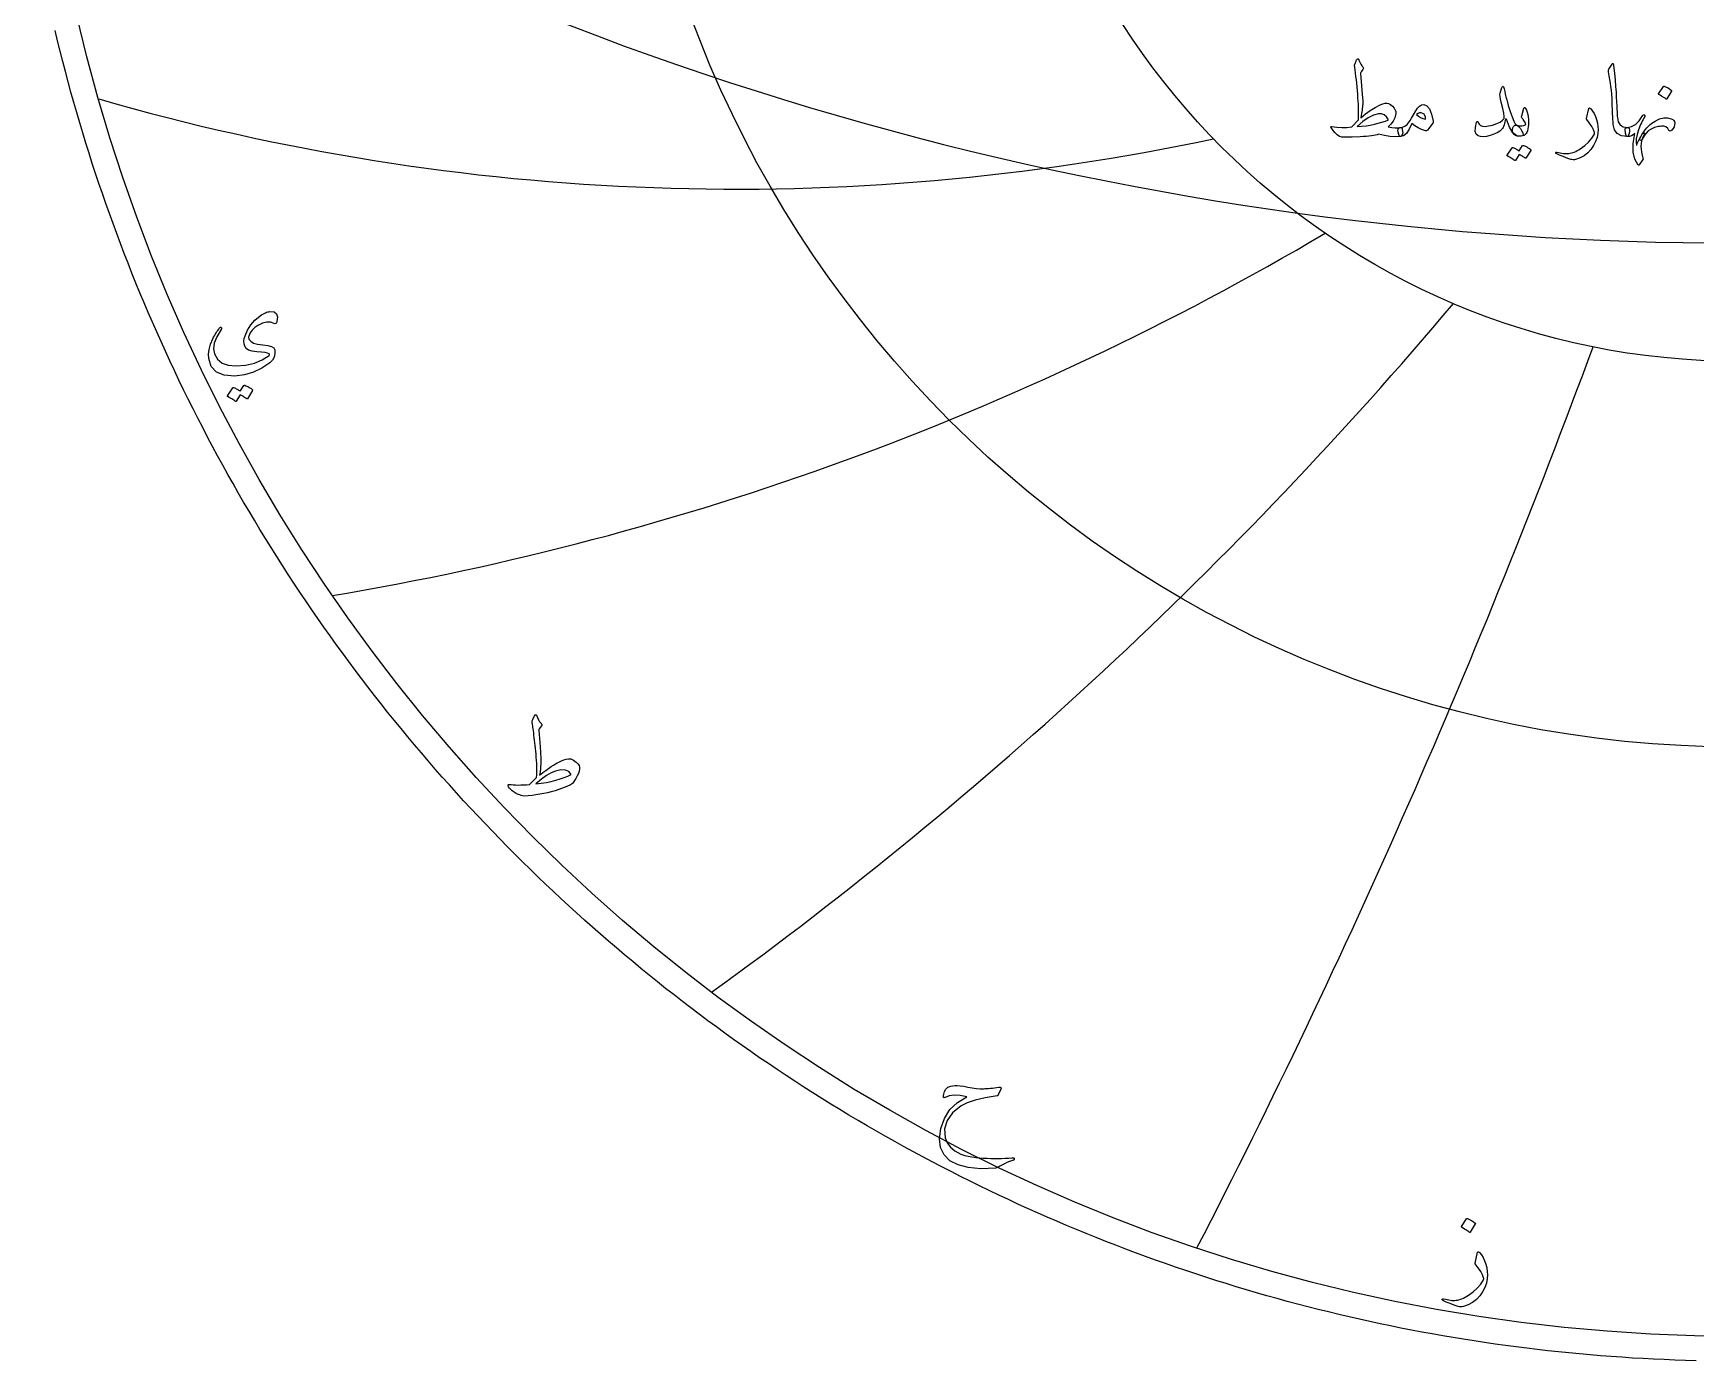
# Model space of a CAD drawing. Header units: millimetres. Extents: x -75 to 75, y -75 to 77.
# Drawn here: x -74.2 to -1.9, y -75.3 to -17.5 of the extents above; entities that cross this region are included whole.
import ezdxf

# ---------------------------------------------------------------- set-up
doc = ezdxf.new("R2010")
doc.units = ezdxf.units.MM
for name, color, linetype in [('CUT_OUTER', 1, 'Continuous'), ('ENGRAVE', 7, 'Continuous'), ('ENGRAVE_FINE', 8, 'Continuous'), ('TEXT', 5, 'Continuous')]:
    doc.layers.add(name, color=color, linetype=linetype)

msp = doc.modelspace()

# ---------------------------------------------------------------- linework, layer by layer
at = {"layer": 'CUT_OUTER'}
msp.add_lwpolyline([(-1.8489, -75.3148), (-2.311, -75.302), (-2.773, -75.2865), (-3.2349, -75.268), (-3.6966, -75.2468), (-4.1583, -75.2227), (-4.6198, -75.1957), (-5.0811, -75.166), (-5.5422, -75.1334), (-6.0031, -75.0979), (-6.4638, -75.0597), (-6.9242, -75.0186), (-7.3844, -74.9747), (-7.8443, -74.928), (-8.3039, -74.8785), (-8.7632, -74.8261), (-9.2221, -74.7709), (-9.6807, -74.7129), (-10.139, -74.6521), (-10.5968, -74.5885), (-11.0543, -74.5221), (-11.5114, -74.4529), (-11.968, -74.3808), (-12.4241, -74.306), (-12.8798, -74.2284), (-13.3351, -74.1479), (-13.7898, -74.0647), (-14.244, -73.9787), (-14.6976, -73.8899), (-15.1507, -73.7983), (-15.6033, -73.704), (-16.0552, -73.6069), (-16.5065, -73.507), (-16.9573, -73.4043), (-17.4073, -73.2989), (-17.8568, -73.1907), (-18.3055, -73.0797), (-18.7536, -72.966), (-19.2009, -72.8496), (-19.6476, -72.7304), (-20.0935, -72.6085), (-20.5386, -72.4838), (-20.983, -72.3564), (-21.4266, -72.2263), (-21.8693, -72.0935), (-22.3113, -71.9579), (-22.7524, -71.8197), (-23.1926, -71.6787), (-23.632, -71.5351), (-24.0705, -71.3887), (-24.5081, -71.2397), (-24.9447, -71.088), (-25.3804, -70.9336), (-25.8152, -70.7765), (-26.249, -70.6168), (-26.6818, -70.4544), (-27.1136, -70.2893), (-27.5444, -70.1217), (-27.9741, -69.9513), (-28.4028, -69.7784), (-28.8304, -69.6028), (-29.2569, -69.4246), (-29.6824, -69.2437), (-30.1067, -69.0603), (-30.5299, -68.8743), (-30.9519, -68.6857), (-31.3728, -68.4944), (-31.7924, -68.3007), (-32.2109, -68.1043), (-32.6282, -67.9054), (-33.0443, -67.7039), (-33.4591, -67.4999), (-33.8726, -67.2933), (-34.2849, -67.0842), (-34.6958, -66.8725), (-35.1055, -66.6584), (-35.5139, -66.4417), (-35.9209, -66.2226), (-36.3265, -66.0009), (-36.7308, -65.7768), (-37.1337, -65.5502), (-37.5352, -65.3211), (-37.9353, -65.0896), (-38.334, -64.8556), (-38.7312, -64.6191), (-39.127, -64.3803), (-39.5213, -64.139), (-39.9141, -63.8953), (-40.3054, -63.6492), (-40.6952, -63.4006), (-41.0834, -63.1498), (-41.4701, -62.8965), (-41.8553, -62.6408), (-42.2388, -62.3828), (-42.6208, -62.1225), (-43.0012, -61.8598), (-43.3799, -61.5948), (-43.7571, -61.3275), (-44.1325, -61.0578), (-44.5064, -60.7859), (-44.8785, -60.5116), (-45.2489, -60.2351), (-45.6177, -59.9564), (-45.9847, -59.6753), (-46.35, -59.392), (-46.7136, -59.1065), (-47.0754, -58.8188), (-47.4354, -58.5288), (-47.7936, -58.2367), (-48.15, -57.9423), (-48.5047, -57.6458), (-48.8575, -57.3471), (-49.2084, -57.0462), (-49.5575, -56.7432), (-49.9047, -56.4381), (-50.2501, -56.1308), (-50.5936, -55.8214), (-50.9351, -55.5099), (-51.2748, -55.1963), (-51.6125, -54.8807), (-51.9483, -54.563), (-52.2821, -54.2432), (-52.6139, -53.9214), (-52.9438, -53.5975), (-53.2717, -53.2717), (-53.5975, -52.9438), (-53.9214, -52.6139), (-54.2432, -52.2821), (-54.563, -51.9483), (-54.8807, -51.6125), (-55.1963, -51.2748), (-55.5099, -50.9351), (-55.8214, -50.5936), (-56.1308, -50.2501), (-56.4381, -49.9047), (-56.7432, -49.5575), (-57.0462, -49.2084), (-57.3471, -48.8575), (-57.6458, -48.5047), (-57.9423, -48.15), (-58.2367, -47.7936), (-58.5288, -47.4354), (-58.8188, -47.0754), (-59.1065, -46.7136), (-59.392, -46.35), (-59.6753, -45.9847), (-59.9564, -45.6177), (-60.2351, -45.2489), (-60.5116, -44.8785), (-60.7859, -44.5064), (-61.0578, -44.1325), (-61.3275, -43.7571), (-61.5948, -43.3799), (-61.8598, -43.0012), (-62.1225, -42.6208), (-62.3828, -42.2388), (-62.6408, -41.8553), (-62.8965, -41.4701), (-63.1498, -41.0834), (-63.4006, -40.6952), (-63.6492, -40.3054), (-63.8953, -39.9141), (-64.139, -39.5213), (-64.3803, -39.127), (-64.6191, -38.7312), (-64.8556, -38.334), (-65.0896, -37.9353), (-65.3211, -37.5352), (-65.5502, -37.1337), (-65.7768, -36.7308), (-66.0009, -36.3265), (-66.2226, -35.9209), (-66.4417, -35.5139), (-66.6584, -35.1055), (-66.8725, -34.6958), (-67.0842, -34.2849), (-67.2933, -33.8726), (-67.4999, -33.4591), (-67.7039, -33.0443), (-67.9054, -32.6282), (-68.1043, -32.2109), (-68.3007, -31.7924), (-68.4944, -31.3728), (-68.6857, -30.9519), (-68.8743, -30.5299), (-69.0603, -30.1067), (-69.2437, -29.6824), (-69.4246, -29.2569), (-69.6028, -28.8304), (-69.7784, -28.4028), (-69.9513, -27.9741), (-70.1217, -27.5444), (-70.2893, -27.1136), (-70.4544, -26.6818), (-70.6168, -26.249), (-70.7765, -25.8152), (-70.9336, -25.3804), (-71.088, -24.9447), (-71.2397, -24.5081), (-71.3887, -24.0705), (-71.5351, -23.632), (-71.6787, -23.1926), (-71.8197, -22.7524), (-71.9579, -22.3113), (-72.0935, -21.8693), (-72.2263, -21.4266), (-72.3564, -20.983), (-72.4838, -20.5386), (-72.6085, -20.0935), (-72.7304, -19.6476), (-72.8496, -19.2009), (-72.966, -18.7536), (-73.0797, -18.3055), (-73.1907, -17.8568), (-73.2989, -17.4073)], dxfattribs=at)
at = {"layer": 'ENGRAVE'}
for radius in [74.25, 48.6033, 31.8152]:
    msp.add_circle((0, 0), radius, dxfattribs=at)
for centre, radius, start, end in [((-43.6654, 75.6306), 99.9447, 253.891685, 282.013668), ((-81.9743, 81.9743), 125.7054, 279.50092, 300.592408), ((-150.124, 86.6741), 180.033, 305.837661, 319.898653), ((-334.253, 89.5628), 349.4408, 332.755575, 339.78607)]:
    msp.add_arc(centre, radius, start, end, dxfattribs=at)
at = {"layer": 'ENGRAVE_FINE'}
msp.add_arc((0, 114.6681), 141.3327, 238.413062, 301.586938, dxfattribs=at)
at = {"layer": 'TEXT'}
for points in [[(-15.6785, -21.9252), (-15.7389, -21.9461), (-15.8103, -21.9647), (-15.8926, -21.9812), (-15.9859, -21.9955), (-16.0902, -22.0081), (-16.2055, -22.0196), (-16.3317, -22.03), (-16.4689, -22.0394), (-16.8235, -22.0547), (-17.0925, -22.0569), (-17.2758, -22.046), (-17.3735, -22.0218), (-17.472, -21.9546), (-17.5656, -21.867), (-17.6543, -21.7592), (-17.738, -21.631), (-17.7465, -21.6104), (-17.7457, -21.597), (-17.7355, -21.5906), (-17.716, -21.5915), (-17.4868, -21.6239), (-17.2648, -21.6376), (-17.0499, -21.6326), (-16.8422, -21.609), (-16.548, -21.2929), (-16.5426, -21.2105), (-16.5397, -21.1172), (-16.5393, -21.0129), (-16.5414, -20.8977), (-16.5456, -20.772), (-16.5518, -20.6364), (-16.5599, -20.4909), (-16.5699, -20.3356), (-16.5815, -20.1744), (-16.5941, -20.0156), (-16.6078, -19.8593), (-16.6226, -19.7055), (-16.6385, -19.5544), (-16.6556, -19.4063), (-16.6737, -19.2613), (-16.6929, -19.1193), (-16.7236, -18.9129), (-16.7103, -18.8764), (-16.6967, -18.8415), (-16.6829, -18.8083), (-16.6687, -18.7768), (-16.6546, -18.7468), (-16.6407, -18.7186), (-16.6271, -18.692), (-16.6138, -18.667), (-16.6064, -18.6574), (-16.5974, -18.6505), (-16.5867, -18.6464), (-16.5743, -18.645), (-16.5598, -18.6483), (-16.5469, -18.6582), (-16.5356, -18.6747), (-16.526, -18.6977), (-16.4895, -18.7921), (-16.4503, -18.8734), (-16.4083, -18.9414), (-16.3635, -18.9963), (-16.343, -19.0229), (-16.3339, -19.0501), (-16.3364, -19.0778), (-16.3504, -19.1061), (-16.4338, -19.2159), (-16.4467, -19.2343), (-16.4547, -19.2543), (-16.4577, -19.276), (-16.4558, -19.2993), (-16.4105, -19.8021), (-16.38, -20.1907), (-16.3644, -20.4651), (-16.3635, -20.6254), (-16.367, -20.6787), (-16.3729, -20.7374), (-16.3812, -20.8016), (-16.3921, -20.8713), (-16.4048, -20.9465), (-16.419, -21.0272), (-16.4345, -21.1134), (-16.4514, -21.205), (-16.2453, -21.0387), (-16.0353, -20.8911), (-15.8215, -20.7621), (-15.6039, -20.6518), (-15.4886, -20.6048), (-15.3887, -20.5782), (-15.3042, -20.5719), (-15.235, -20.5859), (-15.1469, -20.632), (-15.0671, -20.7001), (-14.9954, -20.7901), (-14.932, -20.9021), (-14.9233, -20.9281), (-14.9189, -20.958), (-14.9189, -20.9918), (-14.9233, -21.0294), (-14.9688, -21.2067), (-15.0396, -21.3609), (-15.1357, -21.4921), (-15.257, -21.6003), (-15.0951, -21.6255), (-14.9518, -21.6398), (-14.8272, -21.6431), (-14.7213, -21.6354), (-14.693, -21.637), (-14.6697, -21.6507), (-14.6513, -21.6765), (-14.6378, -21.7144), (-14.6236, -21.7921), (-14.6203, -21.8582), (-14.6279, -21.9128), (-14.6466, -21.9559), (-14.6694, -21.9886), (-14.6894, -22.0119), (-14.7067, -22.0259), (-14.7213, -22.0306), (-14.9425, -22.0372), (-15.1757, -22.0218), (-15.4211, -21.9845), (-15.6785, -21.9252)], [(-5.5043, -18.869), (-5.4958, -18.8558), (-5.4878, -18.847), (-5.4804, -18.8426), (-5.4735, -18.8426), (-5.4631, -18.8484), (-5.4538, -18.8657), (-5.4455, -18.8945), (-5.4384, -18.9348), (-5.4022, -19.2628), (-5.3725, -19.5661), (-5.3495, -19.8446), (-5.333, -20.0985), (-5.3225, -20.3156), (-5.3127, -20.5102), (-5.3038, -20.6822), (-5.2957, -20.8318), (-5.2887, -20.9589), (-5.2831, -21.0634), (-5.2788, -21.1455), (-5.2759, -21.205), (-5.237, -21.3834), (-5.1508, -21.5146), (-5.0174, -21.5986), (-4.8368, -21.6354), (-4.7866, -21.6486), (-4.7545, -21.6793), (-4.7405, -21.7276), (-4.7446, -21.7935), (-4.7652, -21.8972), (-4.7874, -21.9713), (-4.8113, -22.0158), (-4.8368, -22.0306), (-5.091, -21.9971), (-5.2781, -21.8967), (-5.3983, -21.7292), (-5.4516, -21.4949), (-5.46, -21.3828), (-5.4675, -21.2704), (-5.4742, -21.1577), (-5.4801, -21.0448), (-5.4855, -20.9316), (-5.4906, -20.8181), (-5.4954, -20.7043), (-5.4999, -20.5903), (-5.5081, -20.3728), (-5.5196, -20.177), (-5.5345, -20.0028), (-5.5526, -19.8504), (-5.574, -19.704), (-5.5987, -19.5479), (-5.6267, -19.3823), (-5.658, -19.2071), (-5.6621, -19.1755), (-5.6613, -19.1467), (-5.6555, -19.1206), (-5.6448, -19.0973)], [(-10.2072, -19.9492), (-10.1819, -20.0643), (-10.1545, -20.1814), (-10.1248, -20.3003), (-10.093, -20.4212), (-10.059, -20.5446), (-10.0228, -20.671), (-9.9843, -20.8004), (-9.9437, -20.9328), (-9.8617, -21.171), (-9.7867, -21.35), (-9.7189, -21.4696), (-9.6583, -21.53), (-9.6053, -21.5659), (-9.5518, -21.6167), (-9.4977, -21.6823), (-9.4431, -21.7627), (-9.3915, -21.8623), (-9.3773, -21.9373), (-9.4003, -21.9875), (-9.4607, -22.013), (-9.6558, -21.9933), (-9.8284, -21.8637), (-9.9786, -21.6244), (-10.1062, -21.2753), (-10.1089, -21.2695), (-10.1128, -21.2654), (-10.1177, -21.263), (-10.1237, -21.2621), (-10.1281, -21.263), (-10.1325, -21.2654), (-10.1369, -21.2695), (-10.1413, -21.2753), (-10.1537, -21.3318), (-10.1688, -21.3917), (-10.1866, -21.4548), (-10.2072, -21.5212), (-10.2297, -21.5841), (-10.2533, -21.6365), (-10.278, -21.6785), (-10.3038, -21.71), (-10.3965, -21.791), (-10.5124, -21.8626), (-10.6512, -21.9249), (-10.8132, -21.9779), (-10.9778, -22.0171), (-11.1205, -22.0339), (-11.2413, -22.0281), (-11.3401, -21.9998), (-11.4246, -21.929), (-11.463, -21.8044), (-11.4554, -21.626), (-11.4016, -21.3939), (-11.3964, -21.3862), (-11.3895, -21.3807), (-11.381, -21.3774), (-11.3708, -21.3763), (-11.3588, -21.3777), (-11.3489, -21.3818), (-11.3412, -21.3887), (-11.3357, -21.3983), (-11.3148, -21.4468), (-11.2918, -21.4872), (-11.2665, -21.5193), (-11.2391, -21.5432), (-11.1535, -21.575), (-11.0371, -21.5827), (-10.89, -21.5662), (-10.7122, -21.5256), (-10.5225, -21.4647), (-10.3751, -21.3961), (-10.27, -21.3198), (-10.2072, -21.2358), (-10.1968, -21.1507), (-10.2138, -21.0053), (-10.2582, -20.7994), (-10.3301, -20.5332), (-10.3647, -20.393), (-10.385, -20.2796), (-10.3911, -20.1932), (-10.3828, -20.1336), (-10.2994, -19.8965), (-10.2903, -19.8715), (-10.2807, -19.8537), (-10.2706, -19.843), (-10.2599, -19.8394), (-10.2467, -19.8463), (-10.2335, -19.8669), (-10.2204, -19.9012), (-10.2072, -19.9492)], [(-3.2692, -19.8438), (-3.2637, -19.8383), (-3.256, -19.835), (-3.2461, -19.8339), (-3.2341, -19.835), (-3.1487, -19.8696), (-3.0683, -19.9119), (-2.9928, -19.9618), (-2.9223, -20.0194), (-2.9154, -20.0282), (-2.9124, -20.037), (-2.9132, -20.0458), (-2.9179, -20.0546), (-3.1243, -20.3883), (-3.132, -20.3963), (-3.1419, -20.3982), (-3.1539, -20.3941), (-3.1682, -20.3839), (-3.1805, -20.3751), (-3.2, -20.362), (-3.2267, -20.3444), (-3.2604, -20.3224), (-3.3019, -20.2961), (-3.3515, -20.2653), (-3.4094, -20.2302), (-3.4756, -20.1907), (-3.4844, -20.1841), (-3.4888, -20.1775), (-3.4888, -20.1709), (-3.4844, -20.1644)], [(-13.7025, -20.6342), (-13.565, -20.6831), (-13.4511, -20.8208), (-13.3608, -21.0475), (-13.2941, -21.3631), (-13.2917, -21.3859), (-13.293, -21.4059), (-13.2983, -21.4232), (-13.3073, -21.4378), (-13.5488, -21.7408), (-13.5656, -21.7592), (-13.5851, -21.7704), (-13.6073, -21.7745), (-13.6323, -21.7715), (-13.7964, -21.7155), (-13.9506, -21.6442), (-14.095, -21.5574), (-14.2295, -21.4553), (-14.3379, -21.707), (-14.4567, -21.8868), (-14.586, -21.9946), (-14.7257, -22.0306), (-14.7413, -22.0248), (-14.7575, -22.0075), (-14.7742, -21.9787), (-14.7915, -21.9384), (-14.8181, -21.8385), (-14.8277, -21.7583), (-14.8203, -21.698), (-14.7959, -21.6573), (-14.7816, -21.6477), (-14.7652, -21.6409), (-14.7465, -21.6368), (-14.7257, -21.6354), (-14.6258, -21.6184), (-14.5281, -21.5717), (-14.4325, -21.4954), (-14.3392, -21.3895), (-14.2983, -21.328), (-14.2371, -21.227), (-14.1556, -21.0865), (-14.0538, -20.9065), (-13.9742, -20.7873), (-13.8891, -20.7023), (-13.7986, -20.6512), (-13.7025, -20.6342)], [(-9.3202, -21.3675), (-9.346, -21.3244), (-9.3707, -21.2874), (-9.3943, -21.2564), (-9.4168, -21.2314), (-9.433, -21.21), (-9.442, -21.1853), (-9.4439, -21.1573), (-9.4387, -21.126), (-9.3465, -20.7923), (-9.3336, -20.7632), (-9.3169, -20.755), (-9.2963, -20.7676), (-9.2719, -20.8011), (-9.2351, -20.8721), (-9.2038, -20.958), (-9.178, -21.0588), (-9.1577, -21.1743), (-9.1459, -21.2852), (-9.1412, -21.3939), (-9.1437, -21.5004), (-9.1533, -21.6046), (-9.169, -21.6955), (-9.1895, -21.7748), (-9.2151, -21.8426), (-9.2455, -21.8988), (-9.2831, -21.9406), (-9.3344, -21.9735), (-9.3995, -21.9976), (-9.4783, -22.013), (-9.5589, -22.016), (-9.6341, -22.0031), (-9.7038, -21.9743), (-9.7681, -21.9296), (-9.8177, -21.8728), (-9.8438, -21.8077), (-9.8463, -21.7345), (-9.8252, -21.6529), (-9.7914, -21.5863), (-9.7516, -21.5443), (-9.7058, -21.527), (-9.6539, -21.5344), (-9.5342, -21.5632), (-9.4299, -21.5662), (-9.341, -21.5434), (-9.2675, -21.4949), (-9.2658, -21.482), (-9.2741, -21.4564), (-9.2922, -21.4183), (-9.3202, -21.3675)], [(-6.5142, -20.8055), (-6.5118, -20.7975), (-6.5088, -20.7912), (-6.5052, -20.7865), (-6.5011, -20.7835), (-6.4887, -20.7824), (-6.4736, -20.7879), (-6.4558, -20.8), (-6.4352, -20.8186), (-6.3551, -20.9139), (-6.2859, -21.0239), (-6.2277, -21.1488), (-6.1805, -21.2885), (-6.1437, -21.4389), (-6.1212, -21.5871), (-6.113, -21.7331), (-6.119, -21.8769), (-6.158, -22.0663), (-6.2222, -22.2479), (-6.3117, -22.4219), (-6.4264, -22.5883), (-6.5636, -22.7389), (-6.7206, -22.8616), (-6.8974, -22.9563), (-7.0939, -23.023), (-7.1466, -23.0342), (-7.1993, -23.0372), (-7.2519, -23.032), (-7.3046, -23.0186), (-7.4261, -22.9762), (-7.5357, -22.9368), (-7.6336, -22.9004), (-7.7196, -22.8671), (-7.7936, -22.8368), (-7.8552, -22.8095), (-7.9044, -22.7852), (-7.9414, -22.7639), (-7.949, -22.7573), (-7.9545, -22.7507), (-7.9578, -22.7441), (-7.9589, -22.7376), (-7.9581, -22.729), (-7.9556, -22.7211), (-7.9515, -22.7137), (-7.9457, -22.7068), (-7.9383, -22.7016), (-7.9293, -22.6991), (-7.9186, -22.6994), (-7.9062, -22.7024), (-7.831, -22.7226), (-7.7591, -22.7392), (-7.6905, -22.7522), (-7.6252, -22.7617), (-7.5626, -22.7676), (-7.5022, -22.7699), (-7.4441, -22.7687), (-7.3881, -22.7639), (-7.3322, -22.755), (-7.2745, -22.7414), (-7.2148, -22.7231), (-7.1531, -22.7002), (-7.0896, -22.6724), (-7.0242, -22.6393), (-6.9568, -22.601), (-6.8875, -22.5575), (-6.6929, -22.4175), (-6.5263, -22.2655), (-6.3877, -22.1014), (-6.2771, -21.9252), (-6.27, -21.9109), (-6.2661, -21.8945), (-6.2656, -21.8758), (-6.2683, -21.8549), (-6.3144, -21.7317), (-6.3869, -21.5948), (-6.4857, -21.4441), (-6.6108, -21.2797), (-6.6163, -21.2693), (-6.6196, -21.2599), (-6.6207, -21.2517), (-6.6196, -21.2446)], [(-15.6741, -21.0426), (-15.8923, -21.0966), (-16.1209, -21.2061), (-16.36, -21.3711), (-16.6094, -21.5915), (-16.4092, -21.5753), (-16.217, -21.553), (-16.0327, -21.5248), (-15.8564, -21.4905), (-15.6883, -21.4504), (-15.5287, -21.4048), (-15.3776, -21.3538), (-15.235, -21.2973), (-15.325, -21.171), (-15.4282, -21.0865), (-15.5446, -21.0437), (-15.6741, -21.0426)], [(-14.0187, -21.0645), (-13.9363, -21.1331), (-13.843, -21.1897), (-13.7387, -21.2341), (-13.6235, -21.2665), (-13.6298, -21.1801), (-13.6531, -21.1095), (-13.6935, -21.0549), (-13.7508, -21.0162), (-13.817, -20.9962), (-13.8837, -20.9976), (-13.9509, -21.0203), (-14.0187, -21.0645)], [(-4.1342, -21.9955), (-4.1826, -22.0992), (-4.2177, -22.2084), (-4.2396, -22.3231), (-4.2484, -22.4433), (-4.2446, -22.5685), (-4.2287, -22.698), (-4.2007, -22.832), (-4.1606, -22.9703), (-4.1557, -22.9887), (-4.154, -23.0043), (-4.1557, -23.0172), (-4.1606, -23.0274), (-4.3187, -23.2513), (-4.3332, -23.2675), (-4.3461, -23.2766), (-4.3574, -23.2785), (-4.367, -23.2733), (-4.5174, -23.0156), (-4.5909, -22.6991), (-4.5876, -22.324), (-4.5075, -21.8901), (-4.5841, -21.9515), (-4.6645, -21.9955), (-4.7487, -22.0218), (-4.8368, -22.0306), (-4.8558, -22.0248), (-4.8731, -22.0075), (-4.8887, -21.9787), (-4.9027, -21.9384), (-4.9107, -21.9141), (-4.917, -21.8895), (-4.9216, -21.8647), (-4.9247, -21.8396), (-4.9268, -21.8145), (-4.929, -21.7896), (-4.9312, -21.7651), (-4.9334, -21.7408), (-4.9307, -21.6963), (-4.9137, -21.6639), (-4.8824, -21.6436), (-4.8368, -21.6354), (-4.6576, -21.5953), (-4.4888, -21.4971), (-4.3305, -21.3406), (-4.1826, -21.126), (-4.1625, -21.0988), (-4.1419, -21.0832), (-4.1208, -21.0791), (-4.0991, -21.0865), (-4.0832, -21.1005), (-4.075, -21.1161), (-4.0744, -21.1334), (-4.0816, -21.1524), (-4.1204, -21.221), (-4.1579, -21.2907), (-4.1939, -21.3615), (-4.2287, -21.4334), (-4.262, -21.5064), (-4.294, -21.5805), (-4.3246, -21.6557), (-4.3538, -21.732), (-4.4186, -21.9397), (-4.4548, -22.1195), (-4.4625, -22.2713), (-4.4416, -22.395), (-4.4397, -22.3989), (-4.4383, -22.4016), (-4.4375, -22.4033), (-4.4372, -22.4038), (-4.437, -22.4033), (-4.4361, -22.4016), (-4.4348, -22.3989), (-4.4328, -22.395), (-4.4061, -22.3321), (-4.3785, -22.2704), (-4.3501, -22.2102), (-4.3209, -22.1513), (-4.2905, -22.0936), (-4.2588, -22.0366), (-4.2258, -21.9805), (-4.1913, -21.9252), (-4.1664, -21.8868), (-4.1441, -21.8637), (-4.1246, -21.856), (-4.1079, -21.8637), (-4.0997, -21.8802), (-4.1013, -21.9076), (-4.1128, -21.9461), (-4.1342, -21.9955)], [(-3.0277, -21.7583), (-3.0845, -21.6694), (-3.1583, -21.609), (-3.2492, -21.5772), (-3.357, -21.5739), (-3.4182, -21.5817), (-3.4789, -21.592), (-3.539, -21.6048), (-3.5985, -21.62), (-3.6575, -21.6383), (-3.716, -21.6601), (-3.7739, -21.6855), (-3.8313, -21.7144), (-3.9295, -21.7803), (-4.0223, -21.8725), (-4.1095, -21.9911), (-4.1913, -22.136), (-4.2147, -22.1686), (-4.2363, -22.1876), (-4.2564, -22.1928), (-4.2748, -22.1843), (-4.2901, -22.1673), (-4.2967, -22.1469), (-4.2945, -22.1233), (-4.2835, -22.0964), (-4.2668, -22.061), (-4.2517, -22.0295), (-4.2383, -22.0018), (-4.2265, -21.9779), (-4.216, -21.9576), (-4.2067, -21.9406), (-4.1985, -21.9268), (-4.1913, -21.9164), (-4.1268, -21.8193), (-4.0607, -21.7298), (-3.9929, -21.648), (-3.9235, -21.5739), (-3.8524, -21.5072), (-3.7797, -21.4477), (-3.7053, -21.3952), (-3.6293, -21.35), (-3.4341, -21.2613), (-3.2527, -21.2149), (-3.085, -21.2108), (-2.9311, -21.249), (-2.8655, -21.2822), (-2.818, -21.3247), (-2.7886, -21.3766), (-2.7774, -21.4378), (-2.784, -21.5212), (-2.8081, -21.6003), (-2.8498, -21.6749), (-2.9091, -21.7452), (-2.9478, -21.7756), (-2.9805, -21.788), (-3.0071, -21.7822), (-3.0277, -21.7583)], [(-9.3992, -22.4214), (-9.3937, -22.4159), (-9.386, -22.4126), (-9.3762, -22.4115), (-9.3641, -22.4126), (-9.3209, -22.4288), (-9.279, -22.4466), (-9.2385, -22.4661), (-9.1994, -22.4873), (-9.1614, -22.5103), (-9.1242, -22.5356), (-9.0879, -22.563), (-9.0523, -22.5926), (-9.0455, -22.6017), (-9.0424, -22.6113), (-9.0433, -22.6215), (-9.0479, -22.6322), (-9.2587, -22.9659), (-9.2645, -22.9703), (-9.273, -22.9703), (-9.2842, -22.9659), (-9.2982, -22.9571), (-9.3078, -22.949), (-9.3235, -22.9379), (-9.3451, -22.9238), (-9.3729, -22.9066), (-9.4069, -22.8862), (-9.4475, -22.8622), (-9.4947, -22.8346), (-9.5485, -22.8034), (-9.7154, -23.0625), (-9.7231, -23.0705), (-9.7329, -23.0724), (-9.745, -23.0683), (-9.7593, -23.0581), (-9.7716, -23.0493), (-9.7911, -23.0362), (-9.8177, -23.0186), (-9.8515, -22.9966), (-9.8929, -22.9703), (-9.9426, -22.9395), (-10.0005, -22.9044), (-10.0667, -22.8649), (-10.0735, -22.8583), (-10.0765, -22.8517), (-10.0757, -22.8451), (-10.0711, -22.8385), (-9.8559, -22.518), (-9.8504, -22.5125), (-9.8427, -22.5092), (-9.8328, -22.5081), (-9.8208, -22.5092), (-9.784, -22.5212), (-9.7483, -22.535), (-9.7137, -22.5508), (-9.6802, -22.5685), (-9.6479, -22.5878), (-9.6166, -22.6086), (-9.5864, -22.6307), (-9.5573, -22.6541)], [(-63.7648, -30.16), (-63.9164, -30.1093), (-64.0856, -30.1073), (-64.2724, -30.1538), (-64.4767, -30.249), (-64.6064, -30.3397), (-64.7144, -30.448), (-64.8008, -30.5739), (-64.8655, -30.7174), (-64.8719, -30.746), (-64.8725, -30.7759), (-64.8673, -30.8069), (-64.8561, -30.8391), (-64.7818, -30.9393), (-64.6571, -31.0148), (-64.482, -31.0657), (-64.2566, -31.0921), (-64.0341, -31.1158), (-63.8725, -31.1588), (-63.7718, -31.2212), (-63.732, -31.3028), (-63.7276, -31.4738), (-63.7613, -31.626), (-63.833, -31.7595), (-63.9428, -31.8743), (-64.2914, -32.1123), (-64.6629, -32.2876), (-65.0572, -32.4003), (-65.4744, -32.4504), (-65.9299, -32.4188), (-66.2707, -32.2818), (-66.4967, -32.0394), (-66.6079, -31.6916), (-66.6143, -31.5007), (-66.5868, -31.2935), (-66.5253, -31.0698), (-66.4299, -30.8298), (-66.3967, -30.763), (-66.3626, -30.6986), (-66.3276, -30.6366), (-66.2917, -30.5768), (-66.2547, -30.5192), (-66.2162, -30.4633), (-66.1762, -30.4091), (-66.1348, -30.3567), (-66.1126, -30.335), (-66.0927, -30.3263), (-66.0751, -30.3304), (-66.0599, -30.3473), (-66.0514, -30.3684), (-66.0493, -30.3895), (-66.0537, -30.4106), (-66.0646, -30.4316), (-66.2572, -30.7419), (-66.3714, -31.0218), (-66.4071, -31.2712), (-66.3643, -31.4902), (-66.2267, -31.7209), (-66.0248, -31.8836), (-65.7584, -31.9785), (-65.4276, -32.0054), (-65.0037, -31.9718), (-64.6219, -31.8848), (-64.2824, -31.7446), (-63.9849, -31.5511), (-63.9671, -31.5347), (-63.9603, -31.5183), (-63.9647, -31.5019), (-63.9802, -31.4855), (-64.0432, -31.4551), (-64.1524, -31.4293), (-64.3078, -31.4082), (-64.5095, -31.3918), (-64.7147, -31.3667), (-64.8714, -31.3192), (-64.9794, -31.2496), (-65.0388, -31.1576), (-65.0663, -31.0496), (-65.0739, -30.9363), (-65.0616, -30.8178), (-65.0294, -30.6939), (-64.9249, -30.4507), (-64.78, -30.2267), (-64.5947, -30.0221), (-64.369, -29.8368), (-64.309, -29.7929), (-64.2507, -29.7548), (-64.1942, -29.7226), (-64.1395, -29.6963), (-64.0868, -29.6755), (-64.0365, -29.66), (-63.9884, -29.6497), (-63.9428, -29.6447), (-63.7642, -29.6614), (-63.6547, -29.7396), (-63.6143, -29.8792), (-63.643, -30.0803), (-63.6647, -30.1345), (-63.6922, -30.1658), (-63.7256, -30.1743), (-63.7648, -30.16)], [(-65.0763, -32.8626), (-65.0704, -32.8567), (-65.0622, -32.8532), (-65.0517, -32.852), (-65.0388, -32.8532), (-64.9927, -32.8705), (-64.948, -32.8895), (-64.9049, -32.9103), (-64.8632, -32.9328), (-64.8226, -32.9574), (-64.7829, -32.9843), (-64.7442, -33.0136), (-64.7062, -33.0452), (-64.6989, -33.0549), (-64.6957, -33.0651), (-64.6966, -33.076), (-64.7016, -33.0874), (-64.9264, -33.4434), (-64.9325, -33.4481), (-64.9416, -33.4481), (-64.9536, -33.4434), (-64.9685, -33.434), (-64.9788, -33.4254), (-64.9955, -33.4135), (-65.0186, -33.3984), (-65.0482, -33.3801), (-65.0845, -33.3583), (-65.1278, -33.3327), (-65.1781, -33.3033), (-65.2355, -33.2701), (-65.4135, -33.5464), (-65.4217, -33.5549), (-65.4322, -33.557), (-65.4451, -33.5526), (-65.4603, -33.5417), (-65.4735, -33.5324), (-65.4943, -33.5183), (-65.5227, -33.4996), (-65.5587, -33.4762), (-65.6029, -33.4481), (-65.6559, -33.4153), (-65.7177, -33.3778), (-65.7882, -33.3356), (-65.7955, -33.3286), (-65.7988, -33.3216), (-65.7979, -33.3146), (-65.7929, -33.3075), (-65.5634, -32.9656), (-65.5575, -32.9598), (-65.5493, -32.9562), (-65.5388, -32.9551), (-65.5259, -32.9562), (-65.4867, -32.969), (-65.4486, -32.9838), (-65.4118, -33.0006), (-65.376, -33.0195), (-65.3415, -33.0401), (-65.3081, -33.0622), (-65.2759, -33.0858), (-65.2449, -33.1108)], [(-52.5198, -47.4543), (-52.4975, -47.4034), (-52.4776, -47.3583), (-52.4601, -47.3191), (-52.4448, -47.2857), (-52.4323, -47.2585), (-52.4226, -47.2377), (-52.4159, -47.2234), (-52.4121, -47.2155), (-52.4042, -47.2052), (-52.3945, -47.1979), (-52.3831, -47.1935), (-52.3699, -47.1921), (-52.3591, -47.1938), (-52.35, -47.1991), (-52.3427, -47.2079), (-52.3371, -47.2202), (-52.3125, -47.2799), (-52.2903, -47.3326), (-52.2704, -47.3782), (-52.2528, -47.4169), (-52.2427, -47.4339), (-52.2311, -47.452), (-52.2181, -47.4713), (-52.2036, -47.4918), (-52.1874, -47.5135), (-52.1691, -47.5363), (-52.1487, -47.5603), (-52.1263, -47.5855), (-52.1123, -47.611), (-52.1076, -47.6358), (-52.1123, -47.6601), (-52.1263, -47.6839), (-52.2153, -47.801), (-52.2273, -47.82), (-52.2352, -47.8396), (-52.2391, -47.8598), (-52.2388, -47.8806), (-52.1931, -48.3961), (-52.1638, -48.8138), (-52.1509, -49.1338), (-52.1544, -49.356), (-52.1593, -49.439), (-52.1644, -49.5147), (-52.1698, -49.583), (-52.1755, -49.6441), (-52.1815, -49.6981), (-52.1878, -49.7453), (-52.1944, -49.7859), (-52.2013, -49.8197), (-52.0612, -49.7126), (-51.9314, -49.616), (-51.8118, -49.5299), (-51.7025, -49.4544), (-51.6037, -49.3891), (-51.5157, -49.3338), (-51.4385, -49.2884), (-51.3722, -49.253), (-51.2543, -49.2003), (-51.1439, -49.1593), (-51.0412, -49.13), (-50.946, -49.1124), (-50.8957, -49.111), (-50.843, -49.1206), (-50.7879, -49.1414), (-50.7306, -49.1733), (-50.617, -49.2538), (-50.5338, -49.3314), (-50.4811, -49.4061), (-50.4589, -49.4778), (-50.4604, -49.5577), (-50.4788, -49.6476), (-50.5142, -49.7474), (-50.5666, -49.8572), (-50.6252, -49.9652), (-50.679, -50.0551), (-50.7282, -50.1268), (-50.7727, -50.1804), (-50.864, -50.248), (-51.021, -50.3244), (-51.2434, -50.4096), (-51.5315, -50.5035), (-51.6921, -50.5501), (-51.8553, -50.5914), (-52.0211, -50.6274), (-52.1896, -50.6581), (-52.3601, -50.6839), (-52.5321, -50.705), (-52.7055, -50.7213), (-52.8804, -50.7331), (-52.9444, -50.7202), (-53.0052, -50.705), (-53.0627, -50.6874), (-53.117, -50.6675), (-53.1687, -50.6452), (-53.2183, -50.6206), (-53.2658, -50.5937), (-53.3114, -50.5644), (-53.3913, -50.5059), (-53.4577, -50.4473), (-53.5107, -50.3888), (-53.5502, -50.3302), (-53.5719, -50.2816), (-53.576, -50.2483), (-53.5625, -50.2301), (-53.5315, -50.2272), (-53.4438, -50.2376), (-53.3494, -50.2453), (-53.2483, -50.2505), (-53.1404, -50.253), (-53.0258, -50.2528), (-52.9045, -50.25), (-52.7764, -50.2446), (-52.6416, -50.2366), (-52.3324, -49.9321), (-52.3267, -49.8097), (-52.3237, -49.6862), (-52.3232, -49.5615), (-52.3254, -49.4356), (-52.3299, -49.3083), (-52.3365, -49.1792), (-52.3452, -49.0483), (-52.3559, -48.9157), (-52.3679, -48.7844), (-52.3804, -48.6575), (-52.3936, -48.535), (-52.4074, -48.4169), (-52.4211, -48.3029), (-52.4343, -48.1926), (-52.4469, -48.0862), (-52.4589, -47.9836), (-52.4702, -47.8886), (-52.4806, -47.8051), (-52.4901, -47.7329), (-52.4987, -47.6721), (-52.5065, -47.6225), (-52.5133, -47.5837), (-52.5194, -47.5558), (-52.5245, -47.5387), (-52.5277, -47.5193), (-52.528, -47.4988), (-52.5254, -47.4772), (-52.5198, -47.4543)], [(-51.5174, -49.6464), (-51.6986, -49.7216), (-51.9003, -49.8396), (-52.1225, -50.0003), (-52.3652, -50.2038), (-52.13, -50.1747), (-51.9068, -50.1388), (-51.6956, -50.0962), (-51.4964, -50.0469), (-51.3094, -49.9914), (-51.1351, -49.9304), (-50.9734, -49.8638), (-50.8242, -49.7916), (-50.9255, -49.6666), (-51.0748, -49.6007), (-51.2721, -49.594), (-51.5174, -49.6464)], [(-32.1169, -63.4881), (-32.2293, -63.7411), (-32.2395, -63.7577), (-32.2515, -63.7703), (-32.2653, -63.7788), (-32.2808, -63.7832), (-32.8004, -63.8652), (-33.2352, -63.9659), (-33.585, -64.0853), (-33.8499, -64.2235), (-34.2214, -64.5265), (-34.46, -64.8593), (-34.5657, -65.222), (-34.5384, -65.6146), (-34.4559, -65.8271), (-34.316, -66.0151), (-34.1187, -66.1784), (-33.864, -66.3172), (-33.6851, -66.3792), (-33.4623, -66.4296), (-33.1956, -66.4682), (-32.885, -66.4952), (-32.7199, -66.5031), (-32.5572, -66.5081), (-32.3967, -66.5101), (-32.2387, -66.5092), (-32.0835, -66.5057), (-31.9319, -66.4999), (-31.7837, -66.4917), (-31.6391, -66.4811), (-31.6052, -66.4788), (-31.5782, -66.4811), (-31.5583, -66.4881), (-31.5455, -66.4999), (-31.5384, -66.5142), (-31.5361, -66.5291), (-31.5384, -66.5446), (-31.5455, -66.5607), (-31.5506, -66.5694), (-31.5566, -66.5766), (-31.5635, -66.5823), (-31.5712, -66.5865), (-31.5796, -66.5902), (-31.5882, -66.5941), (-31.5971, -66.5984), (-31.6063, -66.6029), (-31.7413, -66.6459), (-31.8604, -66.6907), (-31.9638, -66.7373), (-32.0513, -66.7856), (-32.1074, -66.8204), (-32.1585, -66.85), (-32.2046, -66.8743), (-32.2457, -66.8933), (-32.2813, -66.9079), (-32.3107, -66.9191), (-32.334, -66.9267), (-32.3511, -66.9308), (-32.9916, -66.9545), (-33.5361, -66.9085), (-33.9846, -66.7929), (-34.337, -66.6076), (-34.5917, -66.3535), (-34.7422, -66.0362), (-34.7884, -65.6556), (-34.7305, -65.2118), (-34.5771, -64.7648), (-34.337, -64.3839), (-34.0103, -64.0692), (-33.597, -63.8207), (-33.8897, -63.7648), (-34.145, -63.7516), (-34.3628, -63.7812), (-34.5431, -63.8535), (-34.5589, -63.8593), (-34.5736, -63.8628), (-34.587, -63.864), (-34.5993, -63.8628), (-34.6096, -63.859), (-34.6169, -63.8523), (-34.6213, -63.8426), (-34.6228, -63.8301), (-34.6163, -63.7718), (-34.6064, -63.7141), (-34.5929, -63.657), (-34.5759, -63.6005), (-34.5162, -63.4908), (-34.4213, -63.4097), (-34.2914, -63.3573), (-34.1263, -63.3336), (-34.0218, -63.3344), (-33.8909, -63.3464), (-33.7337, -63.3696), (-33.5501, -63.4038), (-33.3607, -63.4381), (-33.186, -63.4612), (-33.0258, -63.4732), (-32.8804, -63.4741), (-32.8104, -63.471), (-32.7363, -63.4665), (-32.6582, -63.4605), (-32.5759, -63.453), (-32.4895, -63.4438), (-32.3991, -63.4325), (-32.3045, -63.4192), (-32.2059, -63.4038), (-32.1494, -63.4021), (-32.1157, -63.4155), (-32.1049, -63.4442), (-32.1169, -63.4881)], [(-11.8374, -69.1362), (-11.8315, -69.1303), (-11.8233, -69.1268), (-11.8128, -69.1256), (-11.7999, -69.1268), (-11.7089, -69.1637), (-11.6231, -69.2088), (-11.5426, -69.2621), (-11.4674, -69.3235), (-11.46, -69.3329), (-11.4568, -69.3423), (-11.4577, -69.3516), (-11.4627, -69.361), (-11.6828, -69.717), (-11.691, -69.7255), (-11.7015, -69.7275), (-11.7144, -69.7231), (-11.7296, -69.7123), (-11.7428, -69.7029), (-11.7636, -69.6889), (-11.792, -69.6701), (-11.828, -69.6467), (-11.8722, -69.6186), (-11.9252, -69.5858), (-11.987, -69.5484), (-12.0575, -69.5062), (-12.0669, -69.4992), (-12.0716, -69.4922), (-12.0716, -69.4851), (-12.0669, -69.4781)], [(-11.3596, -70.5929), (-11.357, -70.5844), (-11.3538, -70.5776), (-11.35, -70.5727), (-11.3456, -70.5694), (-11.3324, -70.5683), (-11.3163, -70.5741), (-11.2973, -70.587), (-11.2753, -70.6069), (-11.1898, -70.7085), (-11.1161, -70.8259), (-11.054, -70.9591), (-11.0036, -71.1081), (-10.9644, -71.2685), (-10.9404, -71.4266), (-10.9316, -71.5823), (-10.9381, -71.7357), (-10.9796, -71.9377), (-11.0481, -72.1315), (-11.1436, -72.3171), (-11.2659, -72.4945), (-11.4123, -72.6552), (-11.5798, -72.7861), (-11.7683, -72.8871), (-11.9779, -72.9582), (-12.0341, -72.9702), (-12.0903, -72.9734), (-12.1465, -72.9679), (-12.2027, -72.9535), (-12.3323, -72.9083), (-12.4492, -72.8663), (-12.5536, -72.8275), (-12.6453, -72.7919), (-12.7242, -72.7596), (-12.79, -72.7305), (-12.8425, -72.7046), (-12.8819, -72.6819), (-12.8901, -72.6748), (-12.8959, -72.6678), (-12.8994, -72.6608), (-12.9006, -72.6538), (-12.8997, -72.6447), (-12.8971, -72.6362), (-12.8927, -72.6283), (-12.8866, -72.621), (-12.8787, -72.6154), (-12.869, -72.6128), (-12.8576, -72.6131), (-12.8444, -72.6163), (-12.7642, -72.6378), (-12.6875, -72.6555), (-12.6143, -72.6694), (-12.5446, -72.6795), (-12.4779, -72.6858), (-12.4135, -72.6883), (-12.3514, -72.687), (-12.2917, -72.6819), (-12.2321, -72.6724), (-12.1705, -72.6579), (-12.1068, -72.6384), (-12.0411, -72.614), (-11.9734, -72.5842), (-11.9035, -72.549), (-11.8317, -72.5081), (-11.7578, -72.4617), (-11.5502, -72.3124), (-11.3725, -72.1503), (-11.2247, -71.9752), (-11.1067, -71.7873), (-11.0991, -71.772), (-11.095, -71.7545), (-11.0944, -71.7346), (-11.0973, -71.7123), (-11.1465, -71.5809), (-11.2238, -71.4348), (-11.3292, -71.2741), (-11.4627, -71.0987), (-11.4685, -71.0876), (-11.472, -71.0776), (-11.4732, -71.0689), (-11.472, -71.0613)]]:
    msp.add_lwpolyline(points, close=True, dxfattribs=at)

doc.saveas('drawing.dxf')
